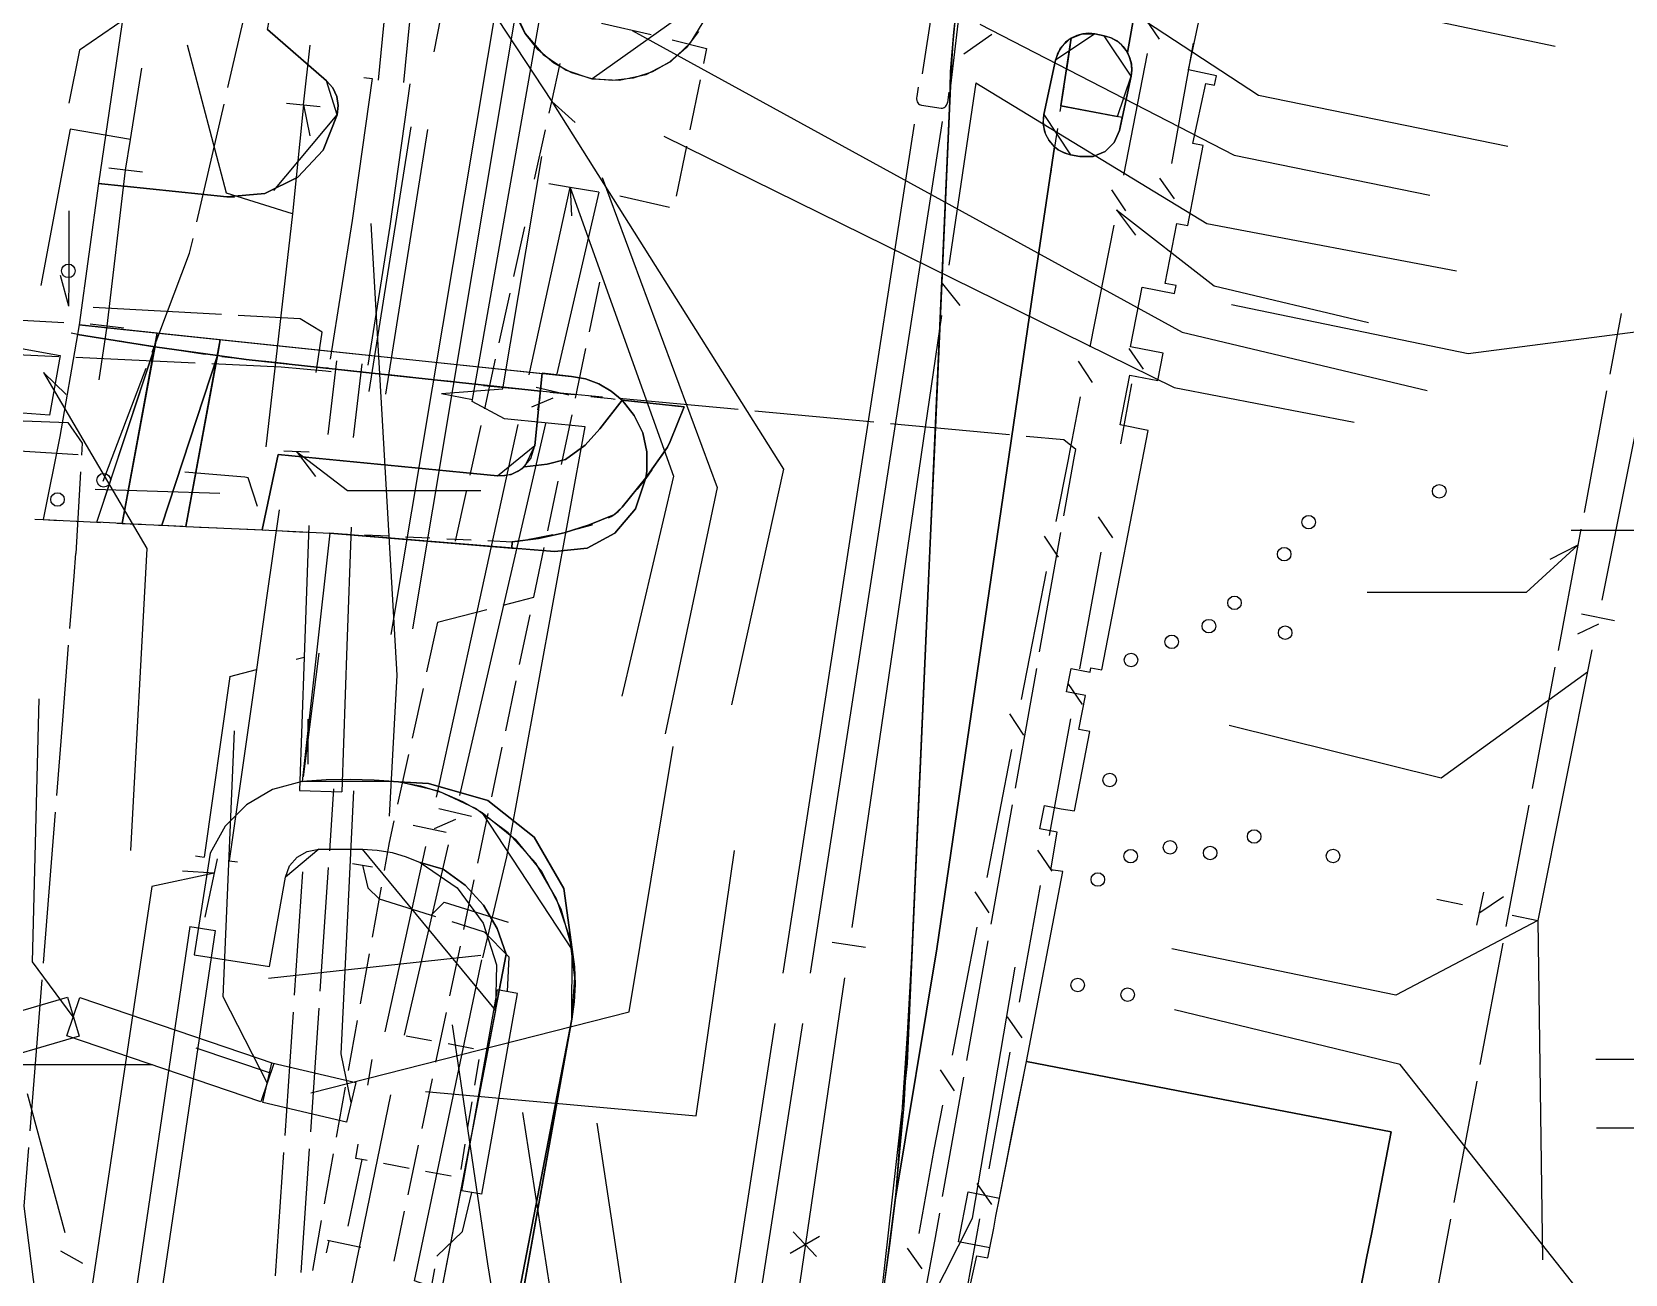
# Model space of a CAD drawing. Header units: metres. Extents: x 3206 to 3701, y 9896 to 11410.
# Drawn here: x 3244.53 to 3291.58, y 10194.55 to 10231.23 of the extents above; entities that cross this region are included whole.
import ezdxf

# ---------------------------------------------------------------- set-up
doc = ezdxf.new("R2010")
doc.units = ezdxf.units.M
for name, color, linetype in [('BUILDING', 7, 'Continuous'), ('CURB', 7, 'Continuous'), ('ELECTR_CABLE', 7, 'Continuous'), ('ELECTR_CABLE_COMM', 7, 'Continuous'), ('GRASS', 7, 'Continuous'), ('GROUND', 7, 'Continuous'), ('HEAT', 7, 'Continuous'), ('ROAD', 7, 'Continuous'), ('SEWER', 7, 'Continuous'), ('SIDEWALK_PATH', 7, 'Continuous'), ('WATER_PIPELINE', 7, 'Continuous')]:
    doc.layers.add(name, color=color, linetype=linetype)

# ---------------------------------------------------------------- blocks, each defined once
blk = doc.blocks.new('МОЖЖЕВЕЛЬНИК_СКАЛЬНЫЙ')
blk.add_circle((0, 0), 0.2)

msp = doc.modelspace()

# ---------------------------------------------------------------- linework, layer by layer
at = {"layer": 'BUILDING'}
msp.add_lwpolyline([(3245.046, 10219.907), (3243.441, 10220.026), (3243.788, 10221.956), (3245.363, 10221.673)], close=True, dxfattribs=at)
msp.add_lwpolyline([(3272.04, 10193.32), (3272.43, 10195.09), (3272.759, 10195.027), (3272.817, 10195.323), (3272.931, 10195.909), (3272.998, 10196.256), (3273.103, 10196.796), (3273.23, 10197.453), (3273.297, 10197.8), (3273.476, 10198.724), (3273.55, 10199.11), (3273.901, 10200.831), (3278.934, 10199.857), (3284.67, 10198.747), (3284.561, 10198.187), (3284.141, 10196.035), (3284.082, 10195.734), (3283.952, 10195.067), (3283.545, 10192.981)], dxfattribs=at)
at = {"layer": 'CURB'}
for points in [[(3278.976, 10270.156), (3272.337, 10235.415), (3271.655, 10229.63), (3271.187, 10219.102)], [(3261.065, 10229.841), (3264.625, 10232.382)], [(3251.482, 10231.291), (3253.228, 10229.78)], [(3275.919, 10231.165), (3274.752, 10230.39)], [(3276.985, 10229.919), (3276.196, 10231.109)], [(3275.188, 10230.832), (3275.076, 10230.098)], [(3253.544, 10228.773), (3253.228, 10229.78)], [(3275, 10229.604), (3274.914, 10229.045), (3274.887, 10228.87)], [(3276.645, 10228.315), (3276.985, 10229.919)], [(3251.671, 10226.538), (3253.544, 10228.773)], [(3274.411, 10228.786), (3275.2, 10227.597)], [(3274.812, 10228.376), (3274.699, 10227.642)], [(3274.623, 10227.148), (3274.539, 10226.598), (3274.531, 10226.547), (3274.511, 10226.414)], [(3248.655, 10226.521), (3246.488, 10226.74)], [(3250.287, 10226.356), (3248.655, 10226.521)], [(3250.287, 10226.356), (3250.515, 10226.341)], [(3274.437, 10225.919), (3274.327, 10225.185)], [(3274.253, 10224.69), (3274.16, 10224.065), (3274.144, 10223.956)], [(3274.071, 10223.461), (3273.964, 10222.726)], [(3246.035, 10222.259), (3245.986, 10222.269), (3245.684, 10222.33)], [(3247.239, 10222.071), (3247.18, 10222.08), (3246.716, 10222.151), (3246.529, 10222.18)], [(3247.198, 10216.714), (3248.231, 10222.334)], [(3248.442, 10221.886), (3248.157, 10221.93), (3247.733, 10221.995)], [(3249.077, 10216.625), (3250.09, 10222.137)], [(3273.892, 10222.231), (3273.784, 10221.497)], [(3249.646, 10221.701), (3248.936, 10221.81)], [(3250.854, 10221.554), (3250.141, 10221.631)], [(3252.065, 10221.423), (3251.351, 10221.5)], [(3253.275, 10221.292), (3253.227, 10221.297), (3252.562, 10221.369)], [(3254.486, 10221.161), (3253.772, 10221.238)], [(3255.697, 10221.03), (3254.983, 10221.107)], [(3259.379, 10219.012), (3259.601, 10221.145)], [(3256.907, 10220.899), (3256.194, 10220.976)], [(3258.118, 10220.768), (3257.404, 10220.845)], [(3259.328, 10220.637), (3258.615, 10220.714)], [(3260.539, 10220.506), (3259.826, 10220.583)], [(3273.712, 10221.002), (3273.605, 10220.267)], [(3261.75, 10220.375), (3261.629, 10220.388), (3261.321, 10220.421), (3261.036, 10220.452)], [(3262.96, 10220.244), (3262.247, 10220.321)], [(3263.649, 10219.803), (3263.793, 10220.154), (3263.457, 10220.19)], [(3273.532, 10219.772), (3273.425, 10219.038)], [(3263.131, 10218.704), (3263.296, 10218.966), (3263.38, 10219.134), (3263.461, 10219.339)], [(3251.805, 10218.744), (3258.281, 10218.121)], [(3258.281, 10218.121), (3259.379, 10219.012)], [(3271.187, 10219.102), (3271.008, 10215.084)], [(3262.416, 10217.72), (3262.667, 10218.041), (3262.846, 10218.294)], [(3273.353, 10218.543), (3273.299, 10218.175)], [(3261.553, 10216.874), (3261.637, 10216.918), (3261.708, 10216.962), (3261.838, 10217.067), (3261.958, 10217.19), (3262.09, 10217.341)], [(3244.616, 10216.836), (3244.865, 10216.824), (3245.333, 10216.802)], [(3245.832, 10216.778), (3246.053, 10216.768), (3246.443, 10216.75), (3246.549, 10216.745)], [(3247.048, 10216.721), (3247.765, 10216.687)], [(3248.265, 10216.664), (3248.364, 10216.659), (3248.982, 10216.63)], [(3249.481, 10216.606), (3250, 10216.582), (3250.198, 10216.572)], [(3250.697, 10216.549), (3251.331, 10216.519), (3251.414, 10216.515)], [(3251.914, 10216.491), (3252.238, 10216.476), (3252.631, 10216.458)], [(3253.13, 10216.434), (3253.847, 10216.4)], [(3254.346, 10216.377), (3255.063, 10216.343)], [(3255.563, 10216.319), (3256.28, 10216.286)], [(3259.206, 10216.248), (3259.318, 10216.265), (3259.911, 10216.385)], [(3260.399, 10216.494), (3260.52, 10216.523), (3261.032, 10216.666), (3261.09, 10216.686)], [(3256.779, 10216.262), (3257.496, 10216.228)], [(3257.995, 10216.205), (3258.712, 10216.171), (3258.712, 10216.171)], [(3271.008, 10215.084), (3270.371, 10200.77), (3269.493, 10192.874), (3264.264, 10163.642)], [(3255.349, 10209.084), (3252.512, 10209.093)], [(3260.484, 10204.13), (3257.822, 10208.176)], [(3254.279, 10207.092), (3258.216, 10202.336), (3256.489, 10193.367), (3255.035, 10192.625), (3253.737, 10192.858), (3251.917, 10182.544), (3253.151, 10182.336), (3254.198, 10181.125), (3249.789, 10157.842), (3248.266, 10152.345), (3247.213, 10149.569)], [(3253, 10207.092), (3252.016, 10206.269)], [(3253, 10207.092), (3254.279, 10207.092)], [(3251.543, 10203.635), (3252.016, 10206.269)], [(3260.473, 10202.079), (3260.484, 10204.13)], [(3249.322, 10203.981), (3251.543, 10203.635)], [(3251.785, 10153.509), (3260.473, 10202.079)]]:
    msp.add_lwpolyline(points, dxfattribs=at)
at = {"layer": 'ELECTR_CABLE'}
for points in [[(3257.847, 10203.886), (3258.555, 10206.874), (3260.864, 10219.566), (3258.484, 10219.798), (3257.525, 10220.309), (3259.569, 10231.867), (3264.024, 10234.243), (3264.845, 10237.159), (3267.271, 10248.906), (3269.284, 10258.405), (3270.745, 10266.554)], [(3258.664, 10234.53), (3256.956, 10224.362), (3255.127, 10213.436)], [(3259.256, 10234.43), (3257.548, 10224.263), (3255.763, 10213.602)], [(3256.408, 10230.635), (3257.096, 10234.164)], [(3249.034, 10232.818), (3245.929, 10230.689), (3245.621, 10229.124)], [(3250.314, 10229.582), (3251.117, 10233.063)], [(3254.763, 10229.802), (3254.919, 10231.41), (3254.952, 10231.703), (3254.51, 10231.864), (3253.184, 10232.003)], [(3255.509, 10229.73), (3255.665, 10231.333), (3255.716, 10231.789)], [(3252.219, 10225.853), (3250.271, 10226.467), (3249.126, 10230.829)], [(3252.548, 10229.071), (3252.743, 10230.831)], [(3247.294, 10227.14), (3247.438, 10228.048), (3247.772, 10230.156)], [(3254.58, 10229.845), (3253.984, 10225.654), (3253.34, 10221.558)], [(3254.332, 10229.88), (3254.58, 10229.845)], [(3255.692, 10229.687), (3255.096, 10225.487), (3254.45, 10221.384)], [(3249.398, 10225.614), (3250.202, 10229.095)], [(3252.548, 10229.071), (3252.219, 10225.853), (3251.434, 10218.97)], [(3252.051, 10229.122), (3253.045, 10229.02)], [(3252.548, 10229.071), (3252.731, 10228.155)], [(3247.438, 10228.048), (3245.658, 10228.352), (3244.791, 10223.741)], [(3255.721, 10228.418), (3254.473, 10220.603)], [(3256.215, 10228.34), (3254.967, 10220.525)], [(3246.75, 10222.541), (3247.294, 10227.14)], [(3247.791, 10227.081), (3246.797, 10227.199)], [(3256.625, 10220.55), (3258.433, 10220.687), (3259.583, 10227.547)], [(3245.621, 10223.131), (3245.624, 10223.912), (3245.624, 10225.939)], [(3254.54, 10225.57), (3255.303, 10212.236), (3255.081, 10208.071)], [(3248.078, 10221.768), (3249.186, 10224.693), (3249.286, 10225.127)], [(3245.621, 10223.131), (3245.374, 10224.032)], [(3250.124, 10222.883), (3246.339, 10223.091)], [(3291.455, 10222.911), (3291.122, 10221.118)], [(3245.47, 10222.638), (3241.913, 10222.834)], [(3247.247, 10222.482), (3246.253, 10222.6)], [(3246.517, 10220.95), (3246.75, 10222.541)], [(3252.922, 10221.173), (3253.1, 10222.359), (3252.454, 10222.755), (3250.623, 10222.856)], [(3245.327, 10221.636), (3241.807, 10221.802)], [(3249.347, 10221.447), (3245.827, 10221.613)], [(3253.523, 10221.514), (3253.27, 10219.34)], [(3244.87, 10221.169), (3247.92, 10215.973), (3247.442, 10207.055)], [(3244.87, 10221.169), (3245.541, 10220.519)], [(3246.636, 10217.96), (3247.901, 10221.301)], [(3253.362, 10221.19), (3253.208, 10221.205), (3251.892, 10221.327), (3249.846, 10221.423)], [(3254.267, 10221.428), (3254.015, 10219.254)], [(3261.375, 10220.445), (3257.866, 10220.771)], [(3291.031, 10220.626), (3290.364, 10217.04)], [(3256.625, 10220.55), (3257.541, 10220.369)], [(3265.382, 10220.072), (3261.873, 10220.399)], [(3244.274, 10219.743), (3245.592, 10219.695), (3246.014, 10219.082), (3245.994, 10218.731)], [(3269.388, 10219.7), (3265.88, 10220.026)], [(3273.395, 10219.327), (3269.886, 10219.653)], [(3275.317, 10218.702), (3275.352, 10218.899), (3275.006, 10219.177), (3273.893, 10219.281)], [(3244.148, 10218.853), (3245.895, 10218.743)], [(3251.965, 10218.853), (3252.715, 10218.827)], [(3252.34, 10218.84), (3253.845, 10217.688), (3257.781, 10217.688)], [(3252.34, 10218.84), (3252.903, 10218.094)], [(3275.003, 10216.938), (3275.317, 10218.701)], [(3245.965, 10218.232), (3245.826, 10215.822)], [(3250.817, 10218.08), (3249.04, 10218.226)], [(3251.187, 10217.21), (3250.912, 10218.056), (3250.817, 10218.08)], [(3250.077, 10217.595), (3246.393, 10217.717)], [(3251.828, 10217.119), (3251.468, 10214.588), (3251.157, 10212.4)], [(3252.707, 10216.648), (3252.57, 10212.769)], [(3253.957, 10216.604), (3253.833, 10213.098)], [(3274.287, 10212.919), (3274.915, 10216.446)], [(3290.273, 10216.548), (3290.184, 10216.07), (3289.597, 10212.964)], [(3299.49, 10214.91), (3298.041, 10216.502), (3289.985, 10216.502)], [(3290.184, 10216.07), (3288.656, 10214.674), (3283.957, 10214.674)], [(3290.184, 10216.07), (3289.351, 10215.648)], [(3245.651, 10213.614), (3245.773, 10215.152), (3245.826, 10215.822)], [(3245.437, 10210.908), (3245.612, 10213.116)], [(3253.833, 10213.098), (3253.681, 10208.788)], [(3252.329, 10212.706), (3252.57, 10212.769)], [(3252.57, 10212.769), (3252.431, 10208.832)], [(3253.001, 10212.881), (3252.535, 10209.235)], [(3250.37, 10212.195), (3249.612, 10206.861)], [(3251.157, 10212.4), (3250.354, 10206.755)], [(3250.37, 10212.195), (3251.157, 10212.4)], [(3273.571, 10208.899), (3274.199, 10212.426)], [(3289.504, 10212.473), (3288.827, 10208.889)], [(3245.261, 10208.683), (3245.437, 10210.908)], [(3252.69, 10209.601), (3252.69, 10210.934)], [(3252.431, 10208.832), (3253.681, 10208.788)], [(3253.436, 10208.874), (3253.313, 10207.048)], [(3272.855, 10204.88), (3273.483, 10208.407)], [(3288.734, 10208.397), (3288.057, 10204.813)], [(3244.869, 10203.733), (3245.221, 10208.184)], [(3249.912, 10206.388), (3248.979, 10206.446)], [(3249.364, 10206.896), (3249.612, 10206.861)], [(3250, 10206.806), (3249.638, 10205.093)], [(3250.354, 10206.755), (3250.602, 10206.72)], [(3253.279, 10206.55), (3253.032, 10202.899)], [(3253.994, 10206.67), (3254.586, 10206.57)], [(3254.29, 10206.62), (3254.45, 10205.95)], [(3249.912, 10206.388), (3248.074, 10205.998), (3246.317, 10194.285)], [(3252.519, 10206.426), (3252.273, 10202.782)], [(3254.45, 10205.95), (3254.781, 10205.633)], [(3254.781, 10205.633), (3256.451, 10205.109)], [(3256.32, 10205.15), (3256.704, 10205.532), (3258.597, 10204.938)], [(3249.195, 10204.809), (3247.314, 10192.079)], [(3249.937, 10204.699), (3248.091, 10192.207)], [(3249.195, 10204.809), (3249.937, 10204.699)], [(3256.928, 10204.959), (3257.88, 10204.66)], [(3258.62, 10203.91), (3257.88, 10204.66)], [(3272.139, 10200.861), (3272.767, 10204.388)], [(3287.964, 10204.322), (3287.287, 10200.738)], [(3257.786, 10203.953), (3251.515, 10203.276)], [(3271.01, 10161.978), (3271.025, 10162.023), (3268.739, 10162.31), (3267.338, 10166.376), (3267.676, 10171.62), (3269.215, 10173.666), (3268.409, 10177.463), (3269.487, 10183.604), (3269.619, 10185.26), (3270.343, 10189.222), (3255.822, 10194.356), (3257.817, 10203.831)], [(3258.57, 10202.89), (3258.62, 10203.91)], [(3244.477, 10198.783), (3244.83, 10203.234)], [(3257.225, 10197.012), (3258.275, 10202.942)], [(3257.815, 10196.908), (3258.865, 10202.838)], [(3258.865, 10202.838), (3258.275, 10202.942)], [(3252.239, 10202.283), (3251.993, 10198.64)], [(3252.998, 10202.4), (3252.752, 10198.749)], [(3292.649, 10190.962), (3284.93, 10200.742), (3278.271, 10202.35)], [(3297.688, 10194.997), (3297.615, 10200.887), (3290.707, 10200.887)], [(3271.423, 10196.841), (3272.051, 10200.368)], [(3287.194, 10200.247), (3286.517, 10196.663)], [(3297.166, 10194.836), (3297.2, 10198.855), (3290.732, 10198.855)], [(3244.646, 10193.846), (3244.301, 10196.558), (3244.438, 10198.284)], [(3251.959, 10198.141), (3251.712, 10194.498)], [(3252.718, 10198.251), (3252.471, 10194.6)], [(3257.815, 10196.908), (3257.225, 10197.012)], [(3257.24, 10195.81), (3257.52, 10196.96)], [(3270.686, 10192.826), (3271.207, 10195.63), (3271.335, 10196.349)], [(3286.424, 10196.171), (3285.747, 10192.587)], [(3256.49, 10195.08), (3257.24, 10195.81)], [(3256.111, 10192.985), (3256.423, 10194.707)]]:
    msp.add_lwpolyline(points, dxfattribs=at)
at = {"layer": 'ELECTR_CABLE_COMM'}
for points in [[(3277.394, 10231.631), (3277.813, 10231.01)], [(3277.46, 10230.584), (3276.76, 10226.99)], [(3278.188, 10227.339), (3278.834, 10230.891)], [(3278.267, 10226.293), (3277.841, 10226.909)], [(3276.407, 10226.565), (3276.826, 10225.943)], [(3276.561, 10225.97), (3279.444, 10223.726), (3284.002, 10222.647)], [(3276.561, 10225.97), (3277.118, 10225.22)], [(3276.473, 10225.518), (3275.773, 10221.924)], [(3275.42, 10221.499), (3275.839, 10220.877)], [(3277.353, 10221.264), (3276.927, 10221.88)], [(3276.683, 10219.058), (3277.006, 10220.834)], [(3275.487, 10220.452), (3275.137, 10218.655)], [(3275.137, 10218.654), (3274.769, 10216.765)], [(3276.449, 10216.29), (3276.023, 10216.906)], [(3274.416, 10216.339), (3274.835, 10215.718)], [(3275.476, 10212.416), (3276.102, 10215.86)], [(3274.482, 10215.293), (3273.746, 10211.513)], [(3275.555, 10211.37), (3275.128, 10211.986)], [(3273.393, 10211.088), (3273.812, 10210.466)], [(3274.582, 10207.496), (3275.208, 10210.94)], [(3273.459, 10210.041), (3272.723, 10206.262)], [(3274.661, 10206.45), (3274.234, 10207.066)], [(3273.688, 10202.576), (3274.313, 10206.02)], [(3272.37, 10205.836), (3272.789, 10205.215)], [(3272.436, 10204.789), (3271.7, 10201.01)], [(3273.767, 10201.53), (3273.34, 10202.146)], [(3272.793, 10197.656), (3273.419, 10201.1)], [(3271.348, 10200.585), (3271.766, 10199.963)], [(3244.384, 10199.881), (3245.502, 10195.779)], [(3271.414, 10199.538), (3271.159, 10198.23), (3270.721, 10195.75)], [(3272.873, 10196.61), (3272.446, 10197.226)], [(3271.899, 10192.736), (3272.525, 10196.18)], [(3245.373, 10195.241), (3246.024, 10194.869)], [(3270.375, 10195.319), (3270.805, 10194.705)]]:
    msp.add_lwpolyline(points, dxfattribs=at)
at = {"layer": 'GRASS'}
for points in [[(3276.726, 10228.7), (3274.914, 10229.045), (3275.221, 10231.044), (3275.054, 10230.92), (3274.918, 10230.766), (3274.816, 10230.588), (3274.752, 10230.39), (3274.411, 10228.786), (3274.389, 10228.588), (3274.407, 10228.391), (3274.463, 10228.202), (3274.556, 10228.026), (3274.682, 10227.871), (3274.835, 10227.746), (3275.009, 10227.654), (3275.2, 10227.597), (3275.478, 10227.541), (3275.87, 10227.543), (3276.22, 10227.69), (3276.49, 10227.955), (3276.645, 10228.315)], [(3274.914, 10229.045), (3276.587, 10228.726), (3276.985, 10229.919), (3277.007, 10230.117), (3276.989, 10230.314), (3276.934, 10230.503), (3276.84, 10230.68), (3276.714, 10230.834), (3276.562, 10230.959), (3276.387, 10231.052), (3276.196, 10231.109), (3275.919, 10231.165), (3275.738, 10231.183), (3275.559, 10231.168), (3275.385, 10231.121), (3275.221, 10231.044)], [(3248.157, 10221.93), (3248.231, 10222.334), (3245.923, 10222.58), (3245.873, 10222.286)], [(3248.157, 10221.93), (3245.873, 10222.286), (3245.357, 10219.277), (3244.865, 10216.824), (3246.443, 10216.75)], [(3250.09, 10222.137), (3250.005, 10221.672), (3250.854, 10221.554), (3254.298, 10221.181), (3259.546, 10220.613), (3259.599, 10221.126)], [(3248.157, 10221.908), (3247.198, 10216.714), (3246.443, 10216.75)], [(3259.546, 10220.613), (3254.298, 10221.181), (3250.854, 10221.554), (3250.005, 10221.672), (3249.077, 10216.625), (3251.331, 10216.519), (3251.805, 10218.744), (3258.281, 10218.121), (3258.676, 10218.159), (3259.014, 10218.339), (3259.26, 10218.633), (3259.379, 10219.012)]]:
    msp.add_lwpolyline(points, close=True, dxfattribs=at)
at = {"layer": 'GROUND'}
for points in [[(3283.545, 10192.981), (3283.952, 10195.067), (3284.082, 10195.734), (3284.141, 10196.035), (3284.561, 10198.187), (3284.67, 10198.747), (3278.934, 10199.857), (3273.901, 10200.831), (3274.968, 10206.432), (3274.62, 10206.49), (3274.805, 10207.6), (3274.296, 10207.698), (3274.429, 10208.385), (3274.92, 10208.29), (3275.314, 10208.224), (3275.768, 10210.565), (3275.44, 10210.63), (3275.639, 10211.634), (3275.083, 10211.742), (3275.216, 10212.43), (3275.775, 10212.322), (3275.8, 10212.45), (3276.12, 10212.387), (3277.49, 10219.46), (3276.664, 10219.619), (3276.949, 10221.092), (3277.775, 10220.932), (3277.931, 10221.738), (3276.971, 10221.924), (3277.313, 10223.691), (3278.273, 10223.505), (3278.318, 10223.736), (3277.99, 10223.8), (3278.34, 10225.57), (3278.661, 10225.508), (3279.119, 10227.87), (3278.81, 10227.93), (3279.19, 10229.7), (3279.454, 10229.649), (3279.513, 10229.928), (3278.686, 10230.103), (3279.06, 10231.864)], [(3247.23, 10231.773), (3246.49, 10226.751), (3246.49, 10226.751), (3245.923, 10222.58), (3260.462, 10221.055), (3259.601, 10221.145), (3259.379, 10219.012), (3259.071, 10218.388), (3258.899, 10218.258), (3258.705, 10218.168), (3258.497, 10218.122), (3258.281, 10218.121), (3253.411, 10218.591), (3251.805, 10218.744), (3251.331, 10216.519), (3253.323, 10216.425), (3252.512, 10209.093), (3251.634, 10208.859), (3250.862, 10208.409), (3250.235, 10207.773), (3249.79, 10206.981), (3249.322, 10203.981), (3251.543, 10203.635), (3252.016, 10206.269), (3252.137, 10206.599), (3252.358, 10206.859), (3252.654, 10207.031), (3253, 10207.092), (3254.288, 10207.092), (3254.728, 10207.069), (3255.162, 10206.996), (3255.584, 10206.873), (3255.991, 10206.702), (3257.083, 10205.952), (3257.851, 10204.914), (3258.247, 10203.685), (3258.22, 10202.361), (3256.489, 10193.367)]]:
    msp.add_lwpolyline(points, dxfattribs=at)
msp.add_lwpolyline([(3275.526, 10231.162), (3275.919, 10231.165), (3276.196, 10231.109), (3276.404, 10231.045), (3276.591, 10230.938), (3276.752, 10230.795), (3276.878, 10230.618), (3276.953, 10230.453), (3276.996, 10230.278), (3277.007, 10230.099), (3276.985, 10229.919), (3276.645, 10228.315), (3276.49, 10227.955), (3276.22, 10227.69), (3275.87, 10227.543), (3275.478, 10227.541), (3275.2, 10227.597), (3275.071, 10227.63), (3274.949, 10227.681), (3274.833, 10227.747), (3274.728, 10227.829), (3274.554, 10228.029), (3274.44, 10228.265), (3274.391, 10228.521), (3274.411, 10228.786), (3274.752, 10230.39), (3274.906, 10230.751), (3275.177, 10231.016)], close=True, dxfattribs=at)
at = {"layer": 'HEAT'}
for points in [[(3281.02, 10237.624), (3281.778, 10232.437), (3289.515, 10230.804)], [(3238.378, 10203.834), (3240.059, 10200.742), (3248.086, 10200.742)]]:
    msp.add_lwpolyline(points, dxfattribs=at)
at = {"layer": 'ROAD'}
for points in [[(3269.705, 10194.263), (3270.042, 10196.891), (3270.285, 10199.529), (3270.433, 10202.175), (3271.655, 10229.63), (3271.732, 10230.893), (3271.848, 10232.152), (3272.003, 10233.407), (3272.199, 10234.657), (3278.976, 10270.156)], [(3264.216, 10231.238), (3263.85, 10230.753), (3263.389, 10230.348), (3262.856, 10230.044), (3262.279, 10229.855), (3261.676, 10229.786), (3261.065, 10229.841), (3260.477, 10230.017), (3259.942, 10230.305), (3259.476, 10230.695), (3259.094, 10231.175), (3258.817, 10231.722)], [(3251.482, 10231.291), (3253.228, 10229.78), (3253.412, 10229.569), (3253.529, 10229.321), (3253.574, 10229.051), (3253.544, 10228.773), (3253.129, 10227.728), (3252.386, 10226.931), (3251.408, 10226.451), (3250.287, 10226.356), (3246.49, 10226.752), (3245.923, 10222.58), (3260.462, 10221.055), (3260.876, 10220.977), (3261.268, 10220.831), (3261.63, 10220.621), (3261.955, 10220.353), (3263.793, 10220.154), (3263.38, 10219.134), (3263.296, 10218.966), (3262.658, 10218.057), (3262.352, 10217.139), (3261.746, 10216.427), (3260.921, 10215.987), (3259.959, 10215.884), (3253.323, 10216.425), (3252.512, 10209.093), (3253.22, 10209.142), (3253.931, 10209.156), (3254.64, 10209.137), (3255.349, 10209.084), (3256.24, 10209.036), (3257.987, 10208.537), (3259.365, 10207.45), (3260.241, 10205.93), (3260.484, 10204.13), (3260.547, 10203.618), (3260.566, 10203.104), (3260.542, 10202.59), (3260.473, 10202.079), (3255.933, 10176.698)]]:
    msp.add_lwpolyline(points, dxfattribs=at)
for points in [[(3263.793, 10220.154), (3261.955, 10220.353), (3262.318, 10219.902), (3262.566, 10219.387), (3262.69, 10218.83), (3262.683, 10218.251), (3262.658, 10218.057), (3263.296, 10218.966), (3263.38, 10219.134)], [(3256.24, 10209.036), (3255.349, 10209.084), (3256.002, 10208.961), (3256.636, 10208.768), (3257.244, 10208.505), (3257.822, 10208.176), (3258.796, 10207.392), (3259.579, 10206.433), (3260.149, 10205.335), (3260.484, 10204.13), (3260.241, 10205.93), (3259.365, 10207.45), (3257.987, 10208.537)]]:
    msp.add_lwpolyline(points, close=True, dxfattribs=at)
at = {"layer": 'SEWER'}
for points in [[(3270.823, 10229.986), (3272.604, 10241.484)], [(3272.734, 10234.612), (3280.753, 10229.352), (3288.114, 10227.85)], [(3258.017, 10231.995), (3259.878, 10229.174)], [(3262.815, 10231.141), (3261.351, 10231.469)], [(3272.518, 10231.455), (3280.028, 10227.581), (3285.81, 10226.402)], [(3262.25, 10231.268), (3278.495, 10222.36), (3285.727, 10220.637)], [(3263.433, 10230.989), (3264.451, 10230.738), (3264.36, 10230.296)], [(3272.872, 10231.143), (3272.052, 10230.569)], [(3259.802, 10228.826), (3259.878, 10229.174), (3260.124, 10230.291)], [(3264.259, 10229.806), (3263.958, 10228.337)], [(3270.699, 10229.588), (3270.657, 10229.314), (3270.653, 10229.275), (3270.655, 10229.244), (3270.66, 10229.202), (3270.673, 10229.163), (3270.689, 10229.132), (3270.714, 10229.103), (3270.743, 10229.078), (3270.769, 10229.067), (3270.796, 10229.058), (3271.374, 10228.968), (3271.399, 10228.969), (3271.421, 10228.973), (3271.448, 10228.982), (3271.468, 10228.995), (3271.495, 10229.015), (3271.519, 10229.036), (3271.537, 10229.066), (3271.56, 10229.109), (3271.571, 10229.144), (3271.618, 10229.45)], [(3272.4, 10229.72), (3271.61, 10224.338)], [(3272.4, 10229.72), (3279.223, 10225.568), (3286.597, 10224.169)], [(3259.878, 10229.174), (3266.724, 10218.318), (3265.191, 10211.362)], [(3259.878, 10229.174), (3260.57, 10228.546)], [(3269.655, 10217.225), (3271.414, 10228.576)], [(3259.372, 10226.873), (3259.694, 10228.338)], [(3268.812, 10217.005), (3270.593, 10228.503)], [(3263.857, 10227.847), (3263.556, 10226.377)], [(3261.268, 10226.488), (3260.427, 10226.631), (3259.789, 10226.738)], [(3261.368, 10226.922), (3264.768, 10217.776), (3263.227, 10210.504)], [(3261.268, 10226.488), (3260.029, 10221.126)], [(3263.355, 10226.043), (3261.893, 10226.379)], [(3259.07, 10225.465), (3258.748, 10224)], [(3258.641, 10223.512), (3258.319, 10222.047)], [(3260.993, 10222.365), (3261.302, 10223.833)], [(3271.382, 10223.838), (3271.926, 10223.151)], [(3292.48, 10222.44), (3286.938, 10221.716), (3279.949, 10223.164)], [(3271.393, 10222.854), (3270.603, 10217.472)], [(3292.48, 10222.44), (3290.887, 10214.451)], [(3258.212, 10221.559), (3257.89, 10220.093)], [(3260.582, 10220.408), (3260.89, 10221.876)], [(3260.382, 10220.502), (3259.417, 10220.725)], [(3259.915, 10220.415), (3259.282, 10220.141)], [(3259.692, 10219.665), (3258.453, 10214.303)], [(3260.17, 10218.451), (3260.479, 10219.919)], [(3257.783, 10219.605), (3257.461, 10218.14)], [(3259.759, 10216.494), (3260.067, 10217.962)], [(3257.354, 10217.652), (3257.032, 10216.187)], [(3270.603, 10217.472), (3268.742, 10204.785)], [(3266.709, 10203.432), (3268.812, 10217.005)], [(3267.518, 10203.431), (3269.655, 10217.225)], [(3259.347, 10214.537), (3259.656, 10216.004)], [(3258.442, 10214.3), (3259.347, 10214.537)], [(3256.507, 10213.796), (3257.958, 10214.174)], [(3258.453, 10214.303), (3257.154, 10208.683)], [(3258.93, 10212.551), (3259.239, 10214.019)], [(3291.258, 10213.838), (3290.287, 10214.031)], [(3256.507, 10213.796), (3256.185, 10212.33)], [(3290.794, 10213.736), (3290.169, 10213.443)], [(3290.593, 10212.979), (3289, 10204.99)], [(3290.463, 10212.324), (3286.139, 10209.197), (3279.879, 10210.745)], [(3256.078, 10211.842), (3255.756, 10210.377)], [(3258.519, 10210.594), (3258.827, 10212.062)], [(3255.649, 10209.889), (3255.327, 10208.424)], [(3258.107, 10208.637), (3258.416, 10210.105)], [(3255.22, 10207.935), (3255.079, 10207.296), (3254.93, 10206.464)], [(3257.04, 10207.971), (3256.407, 10207.697)], [(3257.507, 10208.059), (3256.542, 10208.282)], [(3257.696, 10206.679), (3258.004, 10208.147)], [(3256.816, 10207.221), (3255.518, 10201.601)], [(3254.842, 10205.972), (3254.577, 10204.495)], [(3257.284, 10204.722), (3257.593, 10206.19)], [(3286.019, 10205.624), (3286.776, 10205.463)], [(3287.394, 10205.826), (3287.188, 10204.857)], [(3287.261, 10205.203), (3287.981, 10205.701)], [(3288.243, 10205.151), (3289, 10204.99)], [(3289, 10204.99), (3284.802, 10202.788), (3278.195, 10204.153)], [(3289, 10204.99), (3289.137, 10194.968)], [(3256.873, 10202.765), (3257.181, 10204.233)], [(3269.144, 10204.192), (3268.164, 10204.336)], [(3254.488, 10204.003), (3254.223, 10202.527)], [(3268.524, 10203.301), (3266.663, 10190.614)], [(3268.566, 10188.811), (3272.303, 10196.204), (3273.561, 10203.609)], [(3256.461, 10200.808), (3256.77, 10202.276)], [(3254.135, 10202.035), (3253.87, 10200.558)], [(3258.586, 10191.179), (3257.987, 10194.856), (3256.946, 10201.909)], [(3264.376, 10188.376), (3266.479, 10201.949)], [(3265.152, 10188.156), (3267.289, 10201.949)], [(3253.782, 10200.066), (3253.517, 10198.59)], [(3256.05, 10198.851), (3256.358, 10200.318)], [(3255.12, 10199.844), (3251.148, 10180.519)], [(3264.764, 10188.266), (3260, 10193.043), (3259.027, 10199.318)], [(3266.663, 10190.614), (3262.286, 10191.967), (3261.222, 10199.009)], [(3253.428, 10198.097), (3253.163, 10196.621)], [(3255.638, 10196.893), (3255.947, 10198.361)], [(3253.075, 10196.129), (3252.81, 10194.652)], [(3255.227, 10194.936), (3255.535, 10196.404)], [(3267.782, 10195.664), (3266.92, 10195.155)], [(3267.697, 10195.07), (3267.012, 10195.799)]]:
    msp.add_lwpolyline(points, dxfattribs=at)
at = {"layer": 'SIDEWALK_PATH'}
for points in [[(3278.158, 10321.242), (3262.308, 10238.875), (3260.125, 10238.119), (3259.891, 10238.002), (3259.699, 10237.831), (3259.556, 10237.617), (3259.472, 10237.37), (3258.703, 10233.522), (3258.618, 10232.706), (3258.752, 10231.912), (3259.09, 10231.181), (3259.621, 10230.556), (3260.301, 10230.097), (3261.065, 10229.841), (3261.869, 10229.795), (3262.67, 10229.969), (3263.395, 10230.352), (3263.981, 10230.905), (3264.4, 10231.593), (3264.625, 10232.382), (3280.831, 10316.58)], [(3254.085, 10262.525), (3249.157, 10243.577), (3247.474, 10234.785), (3247.23, 10231.773), (3246.49, 10226.751), (3250.287, 10226.356), (3251.408, 10226.451), (3252.386, 10226.931), (3253.129, 10227.728), (3253.544, 10228.773), (3253.574, 10229.051), (3253.529, 10229.321), (3253.412, 10229.569), (3253.228, 10229.78), (3251.482, 10231.291), (3266.78, 10310.835)], [(3278.139, 10237.718), (3276.878, 10230.618), (3276.953, 10230.453), (3276.996, 10230.278), (3277.007, 10230.099), (3276.985, 10229.919), (3276.645, 10228.315), (3276.49, 10227.955), (3276.22, 10227.69), (3275.87, 10227.543), (3275.478, 10227.541), (3275.2, 10227.597), (3275.071, 10227.63), (3274.949, 10227.681), (3274.833, 10227.747), (3274.728, 10227.829), (3274.16, 10224.065), (3271.251, 10204.157), (3270.016, 10196.736), (3269.861, 10195.46), (3269.686, 10194.186)], [(3271.875, 10232.363), (3271.747, 10231.212), (3271.643, 10230.059), (3271.635, 10229.584), (3271.623, 10229.109), (3271.608, 10228.635), (3271.59, 10228.16), (3270.629, 10206.566), (3270.513, 10204.106), (3270.372, 10201.648), (3270.206, 10199.191), (3270.016, 10196.736), (3271.251, 10204.157), (3274.16, 10224.065), (3274.728, 10227.829), (3274.554, 10228.029), (3274.44, 10228.265), (3274.391, 10228.521), (3274.411, 10228.786), (3274.752, 10230.39), (3274.906, 10230.751), (3275.177, 10231.016), (3275.526, 10231.162), (3275.919, 10231.165), (3276.196, 10231.109), (3276.404, 10231.045), (3276.591, 10230.938), (3276.752, 10230.795), (3276.878, 10230.618), (3278.139, 10237.718)], [(3272.04, 10193.32), (3272.43, 10195.09), (3272.759, 10195.027), (3272.817, 10195.323), (3271.89, 10195.503), (3272.175, 10196.976), (3273.103, 10196.796), (3273.901, 10200.831), (3274.968, 10206.432), (3274.62, 10206.49), (3274.805, 10207.6), (3274.296, 10207.698), (3274.429, 10208.385), (3274.92, 10208.29), (3275.314, 10208.224), (3275.768, 10210.565), (3275.44, 10210.63), (3275.639, 10211.634), (3275.083, 10211.742), (3275.216, 10212.43), (3275.775, 10212.322), (3275.8, 10212.45), (3276.12, 10212.387), (3277.49, 10219.46), (3276.664, 10219.619), (3276.949, 10221.092), (3277.775, 10220.932), (3277.931, 10221.738), (3276.971, 10221.924), (3277.313, 10223.691), (3278.273, 10223.505), (3278.318, 10223.736), (3277.99, 10223.8), (3278.34, 10225.57), (3278.661, 10225.508), (3279.119, 10227.87), (3278.81, 10227.93), (3279.19, 10229.7), (3279.454, 10229.649), (3279.513, 10229.928), (3278.686, 10230.103), (3279.06, 10231.864)], [(3257.166, 10184.938), (3260.473, 10202.079), (3260.564, 10203.293), (3260.412, 10204.488), (3260.024, 10205.628), (3259.409, 10206.678), (3258.595, 10207.582), (3257.626, 10208.297), (3256.533, 10208.804), (3255.349, 10209.084), (3254.64, 10209.137), (3253.931, 10209.156), (3253.22, 10209.142), (3252.512, 10209.093), (3251.634, 10208.859), (3250.862, 10208.409), (3250.235, 10207.773), (3249.79, 10206.981), (3249.322, 10203.981), (3251.543, 10203.635), (3252.016, 10206.269), (3252.137, 10206.599), (3252.358, 10206.859), (3252.654, 10207.031), (3253, 10207.092), (3254.288, 10207.092), (3254.728, 10207.069), (3255.162, 10206.996), (3255.584, 10206.873), (3255.991, 10206.702), (3256.669, 10206.51), (3257.324, 10206.037), (3257.864, 10205.446), (3258.272, 10204.758), (3258.534, 10203.993), (3256.489, 10193.367)]]:
    msp.add_lwpolyline(points, dxfattribs=at)
for points in [[(3250.09, 10222.137), (3248.231, 10222.334), (3248.157, 10221.93), (3250.005, 10221.672)], [(3248.364, 10216.659), (3250.005, 10221.672), (3248.157, 10221.93), (3247.198, 10216.714)], [(3248.364, 10216.659), (3249.077, 10216.625), (3250.005, 10221.672)], [(3261.295, 10219.506), (3261.955, 10220.353), (3261.63, 10220.621), (3261.268, 10220.831), (3260.876, 10220.977), (3260.462, 10221.055), (3259.601, 10221.145), (3259.379, 10219.012), (3259.071, 10218.388), (3259.743, 10218.467), (3260.285, 10218.603), (3260.863, 10219.028)], [(3261.958, 10217.19), (3262.658, 10218.057), (3262.683, 10218.251), (3262.69, 10218.83), (3262.566, 10219.387), (3262.318, 10219.902), (3261.955, 10220.353), (3261.295, 10219.506), (3260.863, 10219.028), (3260.285, 10218.603), (3259.743, 10218.467), (3259.071, 10218.388), (3258.899, 10218.258), (3258.705, 10218.168), (3258.497, 10218.122), (3258.281, 10218.121), (3253.411, 10218.591), (3251.805, 10218.744), (3251.331, 10216.519), (3253.323, 10216.425), (3258.696, 10215.987), (3258.711, 10216.171), (3259.484, 10216.271), (3260.244, 10216.437), (3260.986, 10216.667), (3261.708, 10216.962)], [(3262.658, 10218.057), (3261.958, 10217.19), (3261.708, 10216.962), (3260.986, 10216.667), (3260.244, 10216.437), (3259.484, 10216.271), (3258.711, 10216.171), (3258.696, 10215.987), (3258.89, 10215.971), (3259.959, 10215.884), (3260.921, 10215.987), (3261.746, 10216.427), (3262.352, 10217.139)], [(3255.991, 10206.702), (3257.083, 10205.952), (3257.851, 10204.914), (3258.247, 10203.685), (3258.22, 10202.361), (3258.535, 10203.993), (3258.272, 10204.757), (3257.864, 10205.445), (3257.324, 10206.036), (3256.669, 10206.51)], [(3251.648, 10152.744), (3251.785, 10153.509), (3260.473, 10202.079), (3257.166, 10184.938), (3253.791, 10166.85), (3253.094, 10163.114), (3251.838, 10154.761), (3251.319, 10152.812), (3250.601, 10150.706), (3249.642, 10148.706), (3248.456, 10146.832), (3247.052, 10145.105), (3248.141, 10146.065), (3249.108, 10147.141), (3249.944, 10148.322), (3250.641, 10149.595), (3250.971, 10150.356), (3251.249, 10151.136), (3251.475, 10151.933)]]:
    msp.add_lwpolyline(points, close=True, dxfattribs=at)
at = {"layer": 'WATER_PIPELINE'}
for points in [[(3263.187, 10228.15), (3278.262, 10220.728), (3283.572, 10219.704)], [(3259.213, 10221.098), (3260.427, 10226.631)], [(3260.427, 10226.631), (3263.475, 10218.112), (3261.952, 10211.611)], [(3260.427, 10226.631), (3260.461, 10225.793)], [(3259.464, 10220.062), (3259.542, 10220.416)], [(3257.678, 10214.101), (3258.892, 10219.633)], [(3256.479, 10208.636), (3257.678, 10214.101)], [(3245.75, 10202.15), (3244.542, 10203.771), (3244.738, 10211.534)], [(3251.48, 10200.2), (3250.18, 10202.734), (3250.51, 10210.589)], [(3252.761, 10199.9), (3262.164, 10202.296), (3263.469, 10210.131)], [(3253.96, 10199.62), (3253.665, 10201.058), (3254.03, 10208.821)], [(3255.788, 10207.807), (3256.762, 10207.593)], [(3254.959, 10201.706), (3256.158, 10207.171)], [(3256.147, 10199.942), (3264.141, 10199.226), (3265.277, 10207.052)], [(3245.581, 10202.726), (3245.919, 10201.574), (3233.829, 10198.034), (3233.491, 10199.186), (3245.581, 10202.726)], [(3251.673, 10200.768), (3251.287, 10199.632), (3245.557, 10201.582), (3245.943, 10202.718), (3251.673, 10200.768)], [(3255.58, 10201.589), (3256.33, 10201.448)], [(3256.822, 10201.355), (3257.572, 10201.214)], [(3249.37, 10201.235), (3251.563, 10200.489)], [(3254.449, 10200.129), (3254.572, 10200.882)], [(3257.723, 10200.884), (3257.6, 10200.131)], [(3254.097, 10200.204), (3253.823, 10199.036), (3251.343, 10199.616), (3251.617, 10200.784), (3254.097, 10200.204)], [(3257.52, 10199.637), (3257.396, 10198.884)], [(3254.424, 10197.904), (3254.269, 10197.933), (3254.095, 10197.966), (3254.164, 10198.389)], [(3257.316, 10198.391), (3257.192, 10197.638)], [(3254.269, 10197.933), (3253.861, 10195.968)], [(3255.665, 10197.671), (3254.915, 10197.812)], [(3256.906, 10197.437), (3256.156, 10197.578)], [(3253.293, 10195.533), (3253.22, 10195.178)], [(3254.238, 10195.337), (3253.262, 10195.539)]]:
    msp.add_lwpolyline(points, dxfattribs=at)

# ---------------------------------------------------------------- block references
at = {"layer": 'BUSH'}
for p in [(3245.606, 10224.169), (3246.646, 10217.988), (3286.087, 10217.662), (3245.283, 10217.42), (3282.232, 10216.75), (3281.509, 10215.806), (3280.041, 10214.368), (3279.285, 10213.681), (3281.536, 10213.486), (3278.188, 10213.218), (3276.987, 10212.681), (3276.356, 10209.138), (3280.62, 10207.471), (3276.975, 10206.89), (3278.138, 10207.15), (3279.323, 10206.983), (3282.95, 10206.895), (3276.005, 10206.199), (3275.412, 10203.085), (3276.885, 10202.8)]:
    msp.add_blockref('МОЖЖЕВЕЛЬНИК_СКАЛЬНЫЙ', p, dxfattribs=at)

doc.saveas('drawing.dxf')
